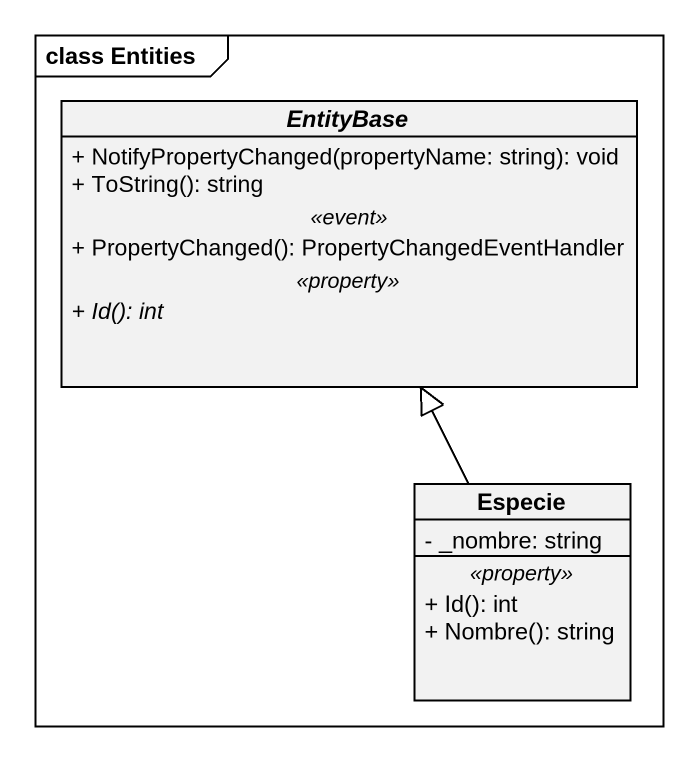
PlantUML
@startuml
mainframe class Entities
hide circle
hide empty members
skinparam classAttributeIconSize 0
abstract class EntityBase {
  + NotifyPropertyChanged(propertyName: string): void
  + ToString(): string
  .. <<event>> ..
  + PropertyChanged(): PropertyChangedEventHandler
  .. <<property>> ..
  {abstract} + Id(): int
}
class Especie {
  - _nombre: string
  .. <<property>> ..
  + Id(): int
  + Nombre(): string
}
Especie -up-|> EntityBase
@enduml
